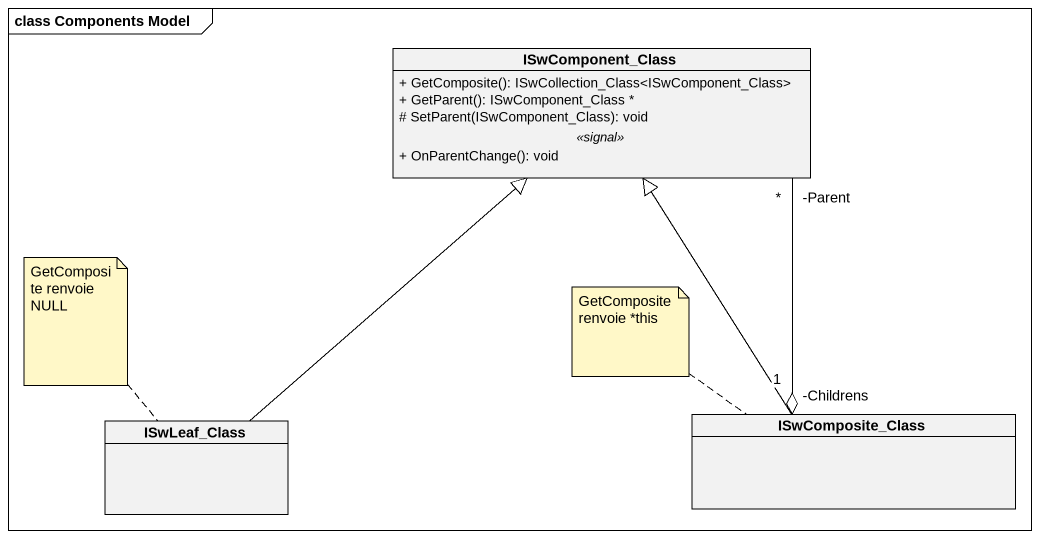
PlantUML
@startuml
mainframe class Components Model
hide circle
hide empty members
skinparam classAttributeIconSize 0
class ISwComponent_Class {
  + GetComposite(): ISwCollection_Class<ISwComponent_Class>
  + GetParent(): ISwComponent_Class *
  # SetParent(ISwComponent_Class): void
  .. <<signal>> ..
  + OnParentChange(): void
}
class ISwLeaf_Class
class ISwComposite_Class
ISwComponent_Class "-Parent\n*" --o "-Childrens\n1" ISwComposite_Class
ISwLeaf_Class -up-|> ISwComponent_Class
ISwComposite_Class -up-|> ISwComponent_Class
note top of ISwLeaf_Class : GetComposite renvoie NULL
note left of ISwComposite_Class : GetComposite renvoie *this
@enduml
